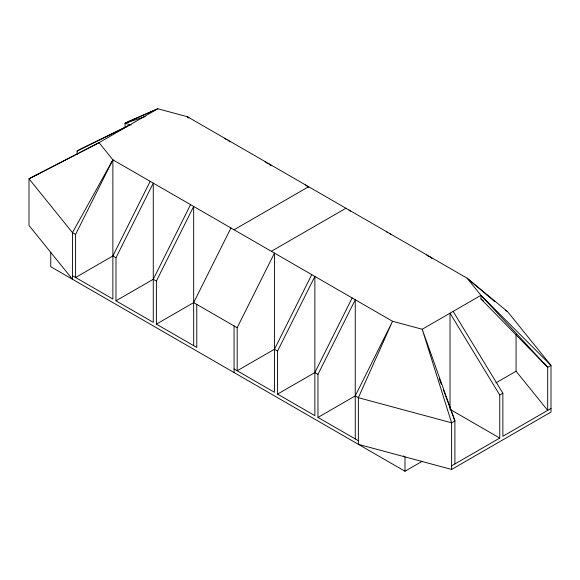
<?xml version="1.0" encoding="UTF-8"?>
<svg xmlns="http://www.w3.org/2000/svg" width="580" height="580" viewBox="0 0 580 580"><rect width="100%" height="100%" fill="white"/><g stroke="black" fill="none" stroke-linecap="round" stroke-linejoin="round"><path stroke-width="0.87" d="M150.169 181.33L112.875 255.961L75.588 277.494L75.588 234.436L112.875 159.804L99.042 142.673L29 178.807L29 225.453L72.478 279.285L72.478 232.638L112.875 159.804L392.544 321.269L422.211 329.251L480.958 295.336L551 365.414L551 412.061L451.61 469.445L358.36 444.338L358.36 397.691L392.544 321.269L355.257 395.901L317.963 417.426L317.963 374.368L355.257 299.737L355.257 438.959M115.985 257.759L153.272 183.12L153.272 322.342L115.985 300.817L115.985 257.759L112.875 255.961M115.985 300.817L153.272 279.285L190.566 204.653M196.78 304.406L196.78 347.464L156.382 324.14L156.382 281.082L193.669 206.444L193.669 345.665M156.382 324.14L193.669 302.608L230.956 227.976M311.75 274.623L274.463 349.254L237.176 370.779L237.176 327.722L274.463 253.09L274.463 392.312L234.066 368.989M277.574 351.045L314.86 276.413L314.86 415.635L277.574 394.103L277.574 351.045L274.463 349.254M277.574 394.103L314.86 372.577L352.147 297.946M77.14 154.599L77.14 151.01L80.25 149.219L129.971 124.816M125.084 126.918L125.084 123.33L128.39 121.423L157.789 108.757L187.456 116.747L467.125 278.212L507.522 311.576L551 365.414L547.694 367.321L547.694 410.379L516.07 371.229L516.07 334.45M234.066 229.767L308.647 186.709M271.353 251.299L345.934 208.242M495.871 382.887L516.07 371.229M451.61 465.856L499.75 438.06L499.75 395.002L502.86 393.211L453.139 311.402M50.743 252.373L50.743 266.72L404.985 471.243L422.182 461.317M551 408.472L502.86 436.269L502.86 393.211M77.14 151.01L126.86 126.614M32.306 176.9L38.816 173.906M131.174 124.968L125.084 123.33L157.789 108.757L99.042 142.673L29 178.807L72.478 232.638L75.588 234.436M125.084 123.33L145.21 116.573M505.187 310.235L507.522 311.576M450.029 409.357L499.75 438.06M153.272 279.285L156.382 281.082M193.669 302.608L237.176 327.722M314.86 372.577L317.963 374.368M355.257 395.901L358.36 397.691L451.61 422.798L454.916 420.884L422.211 329.251L451.61 422.798L451.61 469.445M403.419 455.989L404.985 456.888L404.985 471.243M72.478 275.696L112.875 299.019L112.875 159.804M317.963 417.426L358.36 440.749M494.747 301.6L467.125 278.212L480.958 295.336L480.958 298.925L483.713 301.223M429.831 256.679L431.904 258.433M426.728 254.888L428.801 256.643M389.434 233.356L390.818 234.53M386.331 231.565L387.708 232.732M349.044 210.032L350.421 211.207M305.537 184.918L308.299 187.26M268.25 163.386L271.012 165.728M265.14 161.595L267.213 163.35M227.853 140.07L229.926 141.825M224.743 138.272L226.127 139.439M188.833 117.914L187.456 116.747L188.797 117.914M480.958 298.925L547.694 367.321L544.308 363.131M480.958 295.336L547.694 367.321M499.75 395.002L450.029 313.193L450.029 408.458M439.19 378.559L441.395 384.482M443.279 389.564L454.916 420.884L454.916 463.942M234.066 325.931L234.066 372.577"/></g></svg>
